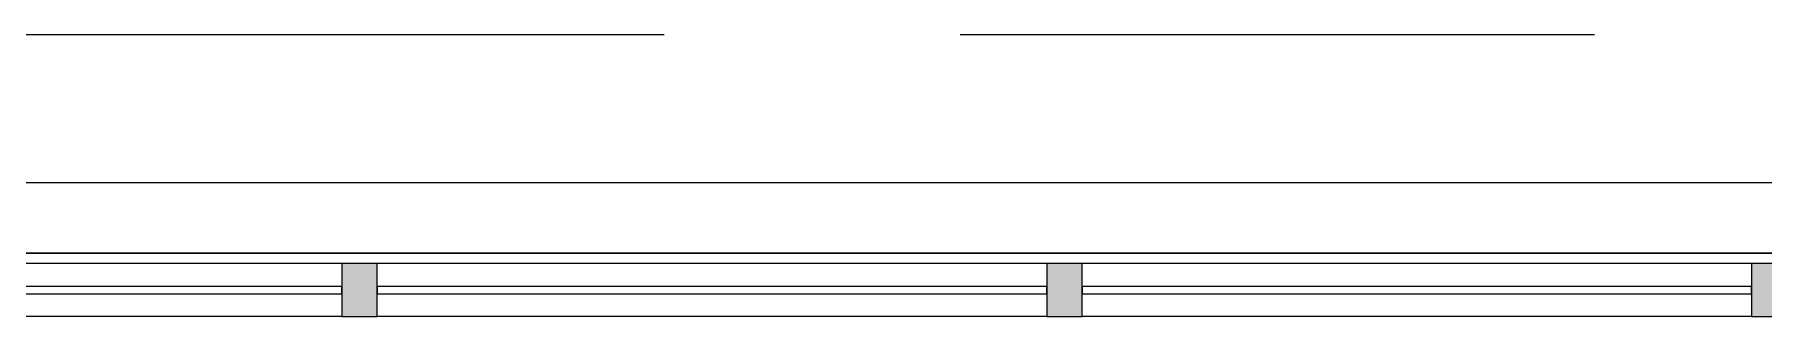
# Model space of a CAD drawing. Header units: millimetres. Extents: x -76261 to 649593, y -304265 to 60256.
# Drawn here: x 130739 to 133192, y -16600 to -16200 of the extents above; entities that cross this region are included whole.
import ezdxf

# ---------------------------------------------------------------- set-up
doc = ezdxf.new("R2010")
doc.units = ezdxf.units.MM
doc.header["$LTSCALE"] = 2000
doc.header["$MEASUREMENT"] = 0
doc.linetypes.add('Centre', pattern=[6.9, 4, -0.7, 1.5, -0.7])
doc.layers.get('0').update_dxf_attribs({"linetype": 'CONTINUOUS'})
for name, color, linetype, lineweight in [('A-GLAZ-CURT', 8, 'CONTINUOUS', 15), ('A-GLAZ-CWMG', 8, 'CONTINUOUS', 15), ('A-WALL', 8, 'CONTINUOUS', 15), ('S-BEAM', 12, 'CONTINUOUS', 15), ('S-GRID', 14, 'CONTINUOUS', 15)]:
    doc.layers.add(name, color=color, linetype=linetype, lineweight=lineweight)

# ---------------------------------------------------------------- blocks, each defined once
blk = doc.blocks.new('System Panel - Glazed-10631419-3rd FLOOR PLAN')
at = {"layer": 'A-GLAZ-CURT'}
for p, q in [((462.5, 5.2), (-462.5, 5.2)), ((-462.5, 5.2), (-462.5, -5.2)), ((462.5, -5.2), (462.5, 5.2)), ((-462.5, -5.2), (462.5, -5.2))]:
    blk.add_line(p, q, dxfattribs=at)
blk = doc.blocks.new('System Panel - Glazed-10631420-3rd FLOOR PLAN')
at = {"layer": 'A-GLAZ-CURT'}
for p, q in [((475, 5.2), (-475, 5.2)), ((-475, 5.2), (-475, -5.2)), ((475, -5.2), (475, 5.2)), ((-475, -5.2), (475, -5.2))]:
    blk.add_line(p, q, dxfattribs=at)
blk = doc.blocks.new('Rectangular Mullion - 52X100-10623841-3rd FLOOR PLAN')
at = {"layer": 'A-GLAZ-CWMG'}
for p, q in [((-82017.5, -58526.6), (-82942.5, -58526.6)), ((-82017.5, -58601.6), (-82942.5, -58601.6))]:
    blk.add_line(p, q, dxfattribs=at)
blk = doc.blocks.new('Rectangular Mullion - 52X100-10623842-3rd FLOOR PLAN')
at = {"layer": 'A-GLAZ-CWMG'}
for p, q in [((-81017.5, -58526.6), (-81967.5, -58526.6)), ((-81017.5, -58601.6), (-81967.5, -58601.6))]:
    blk.add_line(p, q, dxfattribs=at)
blk = doc.blocks.new('Rectangular Mullion - 52X100-10642846-3rd FLOOR PLAN')
at = {"layer": 'A-GLAZ-CWMG'}
blk.add_hatch(color=256, dxfattribs=at).paths.add_polyline_path([(25, 37.5), (25, -37.5), (-25, -37.5), (-25, 37.5)], flags=0)
for p, q in [((-25, 37.5), (25, 37.5)), ((-25, -37.5), (-25, 37.5)), ((25, 37.5), (25, -37.5)), ((25, -37.5), (-25, -37.5))]:
    blk.add_line(p, q, dxfattribs=at)
blk = doc.blocks.new('PIPE 100X100X2_5 - PIPE 100X100X2_5-10904597-3rd FLOOR PLAN')
at = {"layer": 'S-BEAM'}
for p, q in [((-5326.875, 50), (10673.125, 50)), ((10673.125, -50), (6423.125, -50))]:
    blk.add_line(p, q, dxfattribs=at)
blk = doc.blocks.new('Xrexf_Office')
at = {"layer": 'A-WALL'}
blk.add_line((130200, -16510), (146200, -16510), dxfattribs=at)
at = {"layer": 'S-GRID', "linetype": 'Centre', "ltscale": 0.3}
blk.add_line((120952.1, -16200), (162139, -16200), dxfattribs=at)
at = {"layer": 'A-GLAZ-CURT'}
for name, p in [('System Panel - Glazed-10631419-3rd FLOOR PLAN', (130712.5, -16562.5)), ('System Panel - Glazed-10631420-3rd FLOOR PLAN', (131700, -16562.5)), ('System Panel - Glazed-10631420-3rd FLOOR PLAN', (132700, -16562.5))]:
    blk.add_blockref(name, p, dxfattribs=at)
at = {"layer": 'A-GLAZ-CWMG'}
for name, p in [('Rectangular Mullion - 52X100-10623841-3rd FLOOR PLAN', (213192.5, 42001.6)), ('Rectangular Mullion - 52X100-10623842-3rd FLOOR PLAN', (213192.5, 42001.6)), ('Rectangular Mullion - 52X100-10623842-3rd FLOOR PLAN', (214192.5, 42001.6))]:
    blk.add_blockref(name, p, dxfattribs=at)
at = {"layer": 'A-GLAZ-CWMG', "extrusion": (0, 0, -1), "rotation": 180}
for p in [(-131200, -16562.5), (-132200, -16562.5), (-133200, -16562.5)]:
    blk.add_blockref('Rectangular Mullion - 52X100-10642846-3rd FLOOR PLAN', p, dxfattribs=at)
at = {"layer": 'S-BEAM', "rotation": 180}
blk.add_blockref('PIPE 100X100X2_5 - PIPE 100X100X2_5-10904597-3rd FLOOR PLAN', (140873.1, -16460), dxfattribs=at)

msp = doc.modelspace()

# ---------------------------------------------------------------- block references
at = {"linetype": 'ByBlock'}
msp.add_blockref('Xrexf_Office', (0, 0), dxfattribs=at)

doc.saveas('drawing.dxf')
